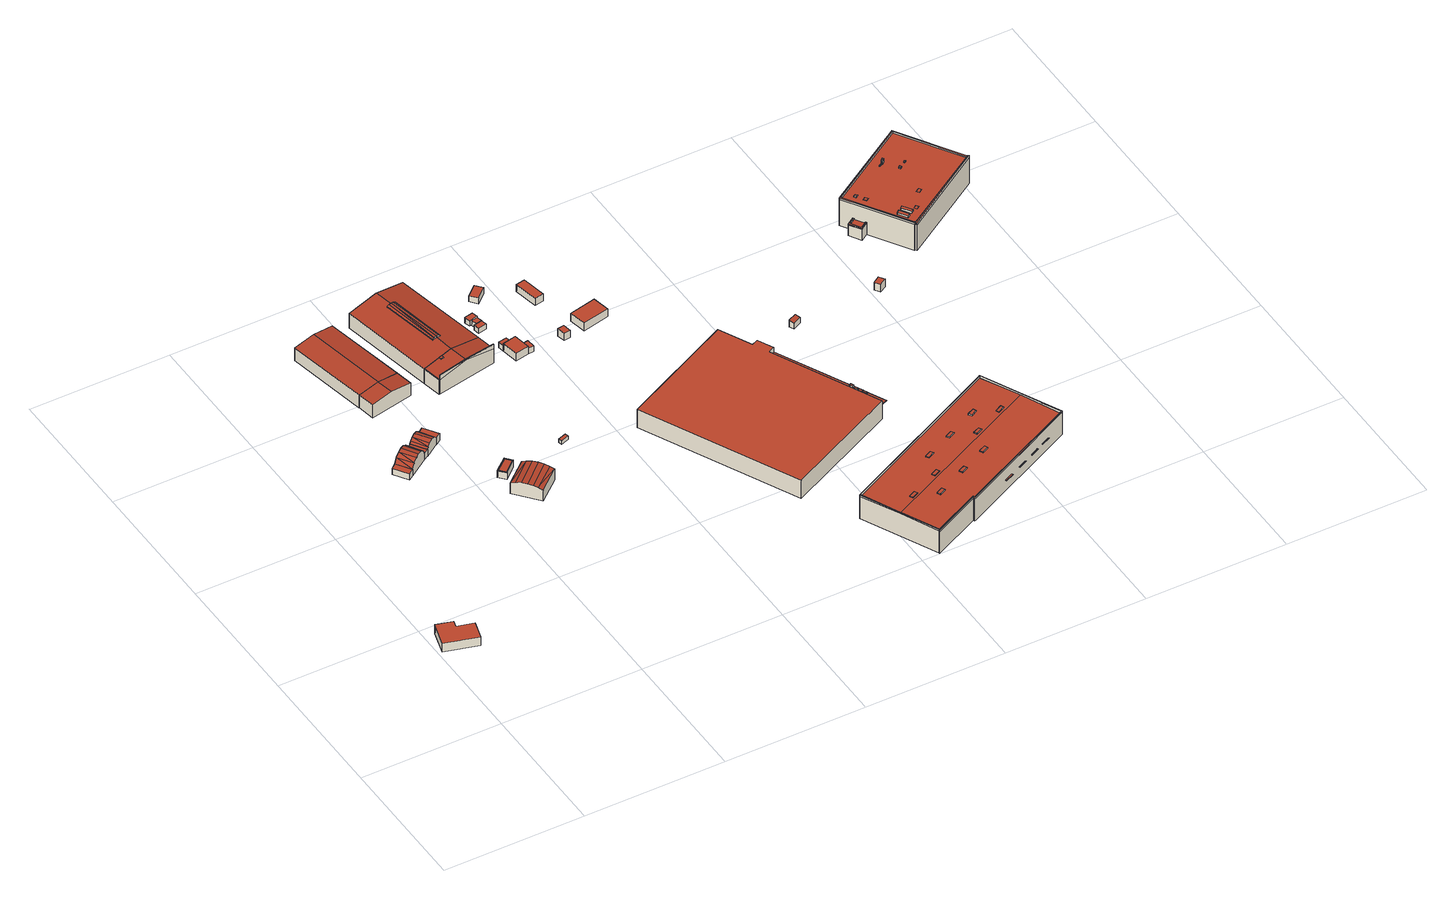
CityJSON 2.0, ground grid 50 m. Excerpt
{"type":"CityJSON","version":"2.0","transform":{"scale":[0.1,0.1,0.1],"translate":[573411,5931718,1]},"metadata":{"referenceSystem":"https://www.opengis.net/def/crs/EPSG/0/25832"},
"CityObjects":{
"building1":{"type":"Building","attributes":{"Grundfläche 2D":"95.328517","Grundhöhe NN":"3.996"},"geometry":[{"type":"Solid","lod":"3","boundaries":[[[[0,1,2,3,4,5]],[[6,7,3,2]],[[7,8,4,3]],[[8,9,5,4]],[[9,10,0,5]],[[10,11,1,0]],[[11,6,2,1]],[[7,6,11,10,9,8]]]],"semantics":{"surfaces":[{"type":"RoofSurface"},{"type":"WallSurface"},{"type":"GroundSurface"}],"values":[[0,1,1,1,1,1,1,2]]}}]},
"building2":{"type":"Building","attributes":{"Grundfläche 2D":"13.620889","Grundhöhe NN":"3.337"},"geometry":[{"type":"Solid","lod":"3","boundaries":[[[[12,13,14,15]],[[16,17,15,14]],[[17,18,12,15]],[[18,19,13,12]],[[19,16,14,13]],[[19,18,17,16]]]],"semantics":{"surfaces":[{"type":"RoofSurface"},{"type":"WallSurface"},{"type":"GroundSurface"}],"values":[[0,1,1,1,1,2]]}}]},
"building3":{"type":"Building","attributes":{"Grundfläche 2D":"49.986005","Grundhöhe NN":"3.192"},"geometry":[{"type":"Solid","lod":"3","boundaries":[[[[20,21,22,23,24]],[[20,24,25]],[[26,27,25,28]],[[20,25,27]],[[29,26,28,30]],[[31,30,32]],[[29,30,31]],[[13,32,14]],[[31,32,13]],[[14,32,30,28,25,24,23,33,34]],[[13,14,34,35]],[[21,20,27,26,29,31,13,35,36]],[[23,22,21,36,37,33]],[[35,34,33,37,36]]]],"semantics":{"surfaces":[{"type":"RoofSurface"},{"type":"WallSurface"},{"type":"GroundSurface"}],"values":[[0,0,0,0,0,0,0,0,0,1,1,1,1,2]]}}]},
"building4":{"type":"Building","attributes":{"Grundfläche 2D":"12.820912","Grundhöhe NN":"3.164"},"geometry":[{"type":"Solid","lod":"3","boundaries":[[[[38,39,22,21]],[[37,36,21,22]],[[36,40,38,21]],[[40,41,39,38]],[[41,37,22,39]],[[41,40,36,37]]]],"semantics":{"surfaces":[{"type":"RoofSurface"},{"type":"WallSurface"},{"type":"GroundSurface"}],"values":[[0,1,1,1,1,2]]}}]},
"building5":{"type":"Building","attributes":{"Grundfläche 2D":"36.536531","Grundhöhe NN":"3.067"},"geometry":[{"type":"Solid","lod":"3","boundaries":[[[[42,43,44,45]],[[43,42,46]],[[47,42,45,48]],[[49,47,48,50]],[[51,49,50,52]],[[53,52,54]],[[51,52,53]],[[39,38,53,54,55]],[[56,55,54,52,50,48,45,44,57,58]],[[59,38,39,55,56,60]],[[46,42,47,49,51,53,38,59,61]],[[44,43,46,61,62,57]],[[59,60,56,58,57,62,61]]]],"semantics":{"surfaces":[{"type":"RoofSurface"},{"type":"WallSurface"},{"type":"GroundSurface"}],"values":[[0,0,0,0,0,0,0,0,1,1,1,1,2]]}}]},
"building6":{"type":"Building","attributes":{"Grundfläche 2D":"14.125751","Grundhöhe NN":"3.049"},"geometry":[{"type":"Solid","lod":"3","boundaries":[[[[63,43,46,64]],[[65,66,64,46]],[[66,67,63,64]],[[67,68,43,63]],[[68,65,46,43]],[[68,67,66,65]]]],"semantics":{"surfaces":[{"type":"RoofSurface"},{"type":"WallSurface"},{"type":"GroundSurface"}],"values":[[0,1,1,1,1,2]]}}]},
"building7":{"type":"Building","attributes":{"Grundfläche 2D":"97.057505","Grundhöhe NN":"3.019"},"geometry":[{"type":"Solid","lod":"3","boundaries":[[[[69,70,71,72]],[[73,74,75,71,70]],[[76,74,73,70,69,77,78]],[[75,74,76,79]],[[72,71,75,79,80]],[[69,72,80,77]],[[76,78,77,80,79]]]],"semantics":{"surfaces":[{"type":"RoofSurface"},{"type":"WallSurface"},{"type":"GroundSurface"}],"values":[[0,0,1,1,1,1,2]]}}]},
"building8":{"type":"Building","attributes":{"Grundfläche 2D":"18.674454","Grundhöhe NN":"2.998"},"children":["building8-1","building8-2"],"geometry":[{"type":"Solid","lod":"3","boundaries":[[[[81,82,83,84]],[[85,86,84,83]],[[86,87,81,84]],[[87,88,82,81]],[[88,85,83,82]],[[88,87,86,85]]]],"semantics":{"surfaces":[{"type":"RoofSurface"},{"type":"WallSurface"},{"type":"GroundSurface"}],"values":[[0,1,1,1,1,2]]}}]},
"building8-1":{"type":"BuildingInstallation","parents":["building8"],"geometry":[{"type":"MultiSurface","lod":"3","boundaries":[[[89,90,91,92,93,94]],[[95,96,93,92]],[[94,93,96,97]],[[81,82,90,89]],[[82,83,91,90]]],"semantics":{"surfaces":[{"type":"RoofSurface"},{"type":"WallSurface"}],"values":[0,1,1,1,1]}}]},
"building8-2":{"type":"BuildingInstallation","parents":["building8"],"geometry":[{"type":"MultiSurface","lod":"3","boundaries":[[[94,98,92,91,99,89]],[[83,84,99,91]],[[84,81,89,99]],[[97,100,98,94]],[[92,98,100,95]]],"semantics":{"surfaces":[{"type":"RoofSurface"},{"type":"WallSurface"}],"values":[0,1,1,1,1]}}]},
"building9":{"type":"Building","attributes":{"Grundfläche 2D":"114.924614","Grundhöhe NN":"3.147"},"geometry":[{"type":"Solid","lod":"3","boundaries":[[[[101,102,103]],[[101,103,104]],[[105,101,104,106]],[[107,105,106,108]],[[109,107,108,110]],[[111,109,110,112]],[[113,112,114]],[[111,112,113]],[[103,102,115,116]],[[114,112,110,108,106,104,103,116,117]],[[113,114,117,118]],[[102,101,105,107,109,111,113,118,115]],[[117,116,115,118]]]],"semantics":{"surfaces":[{"type":"RoofSurface"},{"type":"WallSurface"},{"type":"GroundSurface"}],"values":[[0,0,0,0,0,0,0,0,1,1,1,1,2]]}}]},
"building10":{"type":"Building","attributes":{"Grundfläche 2D":"460.844005","Grundhöhe NN":"2.898"},"geometry":[{"type":"Solid","lod":"3","boundaries":[[[[73,70,119,120,74]],[[70,69,121,119]],[[122,69,70,73,74,123,124]],[[121,69,122,125]],[[120,119,121,125,126]],[[74,120,126,123]],[[122,124,123,126,125]]]],"semantics":{"surfaces":[{"type":"RoofSurface"},{"type":"WallSurface"},{"type":"GroundSurface"}],"values":[[0,0,1,1,1,1,2]]}}]},
"building11":{"type":"Building","attributes":{"Grundfläche 2D":"4.100325","Grundhöhe NN":"2.157"},"geometry":[{"type":"Solid","lod":"3","boundaries":[[[[127,128,129,130]],[[131,132,130,129]],[[132,133,127,130]],[[133,134,128,127]],[[134,131,129,128]],[[134,133,132,131]]]],"semantics":{"surfaces":[{"type":"RoofSurface"},{"type":"WallSurface"},{"type":"GroundSurface"}],"values":[[0,1,1,1,1,2]]}}]},
"building12":{"type":"Building","attributes":{"Grundfläche 2D":"157.705254","Grundhöhe NN":"2.893"},"children":["building12-1","building12-2"],"geometry":[{"type":"Solid","lod":"3","boundaries":[[[[135,136,137,138,139,140]],[[135,141,136]],[[140,139,138,142,143,144,145]],[[146,147,143]],[[147,144,143]],[[148,135,140]],[[146,143,142,138,137,136,149,150]],[[147,146,150,151]],[[144,147,151,152]],[[145,144,152,153]],[[148,140,145,153,154]],[[135,148,154,155]],[[141,135,155,156]],[[136,141,156,149]],[[150,149,156,155,154,153,152,151]]]],"semantics":{"surfaces":[{"type":"RoofSurface"},{"type":"WallSurface"},{"type":"GroundSurface"}],"values":[[0,0,0,0,0,0,1,1,1,1,1,1,1,1,2]]}}]},
"building12-1":{"type":"BuildingInstallation","parents":["building12"],"geometry":[{"type":"MultiSurface","lod":"3","boundaries":[[[157,158,159,160,161,162]],[[163,160,159,158,164,165]],[[161,160,163,166]],[[167,157,162,161,166,168]],[[158,157,167,164]]],"semantics":{"surfaces":[{"type":"RoofSurface"},{"type":"WallSurface"}],"values":[0,1,1,1,1]}}]},
"building12-2":{"type":"BuildingInstallation","parents":["building12"],"geometry":[{"type":"MultiSurface","lod":"3","boundaries":[[[169,170,171,172]],[[173,169,172,174]],[[144,174,172,171,135,139]],[[173,174,144,145]],[[148,170,169,173,145,140]],[[171,170,148,135]]],"semantics":{"surfaces":[{"type":"RoofSurface"},{"type":"WallSurface"}],"values":[0,0,1,1,1,1]}}]},
"building13":{"type":"Building","attributes":{"Grundfläche 2D":"766.119071","Grundhöhe NN":"2.853"},"children":["building13-1"],"geometry":[{"type":"Solid","lod":"3","boundaries":[[[[175,176,177,178]],[[177,176,179,180,181,182]],[[183,184,180]],[[184,185,180]],[[185,181,180]],[[186,187,184,183]],[[178,177,182]],[[188,189,190,191,192,193,194,195,146,138]],[[193,196,197,188,138,136,198,194]],[[175,196,193,192,191,186,183,180,179,176]],[[187,186,191,190]],[[187,190,189,185,184]],[[189,188,181,185]],[[181,188,197,178,182]],[[175,178,197,196]],[[194,198,199,200,195]],[[146,195,200,150]],[[136,138,146,150,149]],[[198,136,149,199]],[[150,200,199,149]]]],"semantics":{"surfaces":[{"type":"RoofSurface"},{"type":"WallSurface"},{"type":"GroundSurface"}],"values":[[0,0,0,0,0,0,0,0,0,1,1,1,1,1,1,1,1,1,1,2]]}}]},
"building13-1":{"type":"BuildingInstallation","parents":["building13"],"geometry":[{"type":"MultiSurface","lod":"3","boundaries":[[[201,202,203,204]],[[205,206,204,203]],[[206,207,201,204]],[[207,208,202,201]],[[208,205,203,202]],[[208,207,206,205]]],"semantics":{"surfaces":[{"type":"RoofSurface"},{"type":"WallSurface"},{"type":"OuterCeilingSurface"}],"values":[0,1,1,1,1,2]}}]},
"building14":{"type":"Building","attributes":{"Grundfläche 2D":"6.255394","Grundhöhe NN":"2.490"},"geometry":[{"type":"Solid","lod":"3","boundaries":[[[[209,210,211,212]],[[213,214,212,211]],[[214,215,209,212]],[[215,216,210,209]],[[216,213,211,210]],[[216,215,214,213]]]],"semantics":{"surfaces":[{"type":"RoofSurface"},{"type":"WallSurface"},{"type":"GroundSurface"}],"values":[[0,1,1,1,1,2]]}}]},
"building15":{"type":"Building","attributes":{"Grundfläche 2D":"29.535028","Grundhöhe NN":"2.592"},"geometry":[{"type":"Solid","lod":"3","boundaries":[[[[217,218,219,220]],[[218,217,221,222]],[[219,218,222,223]],[[220,219,223,224]],[[217,220,224,221]],[[222,221,224,223]]]],"semantics":{"surfaces":[{"type":"RoofSurface"},{"type":"WallSurface"},{"type":"GroundSurface"}],"values":[[0,1,1,1,1,2]]}}]},
"building16":{"type":"Building","attributes":{"Grundfläche 2D":"6.335010","Grundhöhe NN":"2.503"},"geometry":[{"type":"Solid","lod":"3","boundaries":[[[[225,226,227,228]],[[226,225,229,230]],[[227,226,230,231]],[[228,227,231,232]],[[225,228,232,229]],[[230,229,232,231]]]],"semantics":{"surfaces":[{"type":"RoofSurface"},{"type":"WallSurface"},{"type":"GroundSurface"}],"values":[[0,1,1,1,1,2]]}}]},
"building17":{"type":"Building","attributes":{"Grundfläche 2D":"6.436146","Grundhöhe NN":"2.570"},"geometry":[{"type":"Solid","lod":"3","boundaries":[[[[233,234,235,236,237]],[[235,234,238,239]],[[236,235,239,240]],[[241,233,237,236,240,242]],[[234,233,241,238]],[[240,239,238,241,242]]]],"semantics":{"surfaces":[{"type":"RoofSurface"},{"type":"WallSurface"},{"type":"GroundSurface"}],"values":[[0,1,1,1,1,2]]}}]},
"building18":{"type":"Building","attributes":{"Grundfläche 2D":"4.541010","Grundhöhe NN":"2.528"},"geometry":[{"type":"Solid","lod":"3","boundaries":[[[[243,244,245,246]],[[247,248,246,245]],[[248,249,243,246]],[[249,250,244,243]],[[250,247,245,244]],[[250,249,248,247]]]],"semantics":{"surfaces":[{"type":"RoofSurface"},{"type":"WallSurface"},{"type":"GroundSurface"}],"values":[[0,1,1,1,1,2]]}}]},
"building19":{"type":"Building","attributes":{"Grundfläche 2D":"6.511596","Grundhöhe NN":"2.596"},"geometry":[{"type":"Solid","lod":"3","boundaries":[[[[251,252,253,254]],[[255,224,254,253]],[[224,256,251,254]],[[256,257,252,251]],[[257,255,253,252]],[[257,256,224,255]]]],"semantics":{"surfaces":[{"type":"RoofSurface"},{"type":"WallSurface"},{"type":"GroundSurface"}],"values":[[0,1,1,1,1,2]]}}]},
"building20":{"type":"Building","attributes":{"Grundfläche 2D":"16.556733","Grundhöhe NN":"2.618"},"geometry":[{"type":"Solid","lod":"3","boundaries":[[[[258,259,260,261]],[[262,263,261,260]],[[263,264,258,261]],[[264,265,259,258]],[[265,262,260,259]],[[265,264,263,262]]]],"semantics":{"surfaces":[{"type":"RoofSurface"},{"type":"WallSurface"},{"type":"GroundSurface"}],"values":[[0,1,1,1,1,2]]}}]},
"building21":{"type":"Building","attributes":{"Grundfläche 2D":"7.190820","Grundhöhe NN":"2.518"},"geometry":[{"type":"Solid","lod":"3","boundaries":[[[[266,267,268,269]],[[270,271,269,268]],[[271,272,266,269]],[[272,273,267,266]],[[273,270,268,267]],[[273,272,271,270]]]],"semantics":{"surfaces":[{"type":"RoofSurface"},{"type":"WallSurface"},{"type":"GroundSurface"}],"values":[[0,1,1,1,1,2]]}}]},
"building22":{"type":"Building","attributes":{"Grundfläche 2D":"28.395192","Grundhöhe NN":"2.476"},"geometry":[{"type":"Solid","lod":"3","boundaries":[[[[274,275,276,277]],[[278,279,277,276]],[[279,280,274,277]],[[280,281,275,274]],[[281,278,276,275]],[[281,280,279,278]]]],"semantics":{"surfaces":[{"type":"RoofSurface"},{"type":"WallSurface"},{"type":"GroundSurface"}],"values":[[0,1,1,1,1,2]]}}]},
"building23":{"type":"Building","attributes":{"Grundfläche 2D":"60.608054","Grundhöhe NN":"2.444"},"geometry":[{"type":"Solid","lod":"3","boundaries":[[[[282,283,284,285]],[[286,287,285,284]],[[287,288,282,285]],[[288,289,283,282]],[[289,286,284,283]],[[289,288,287,286]]]],"semantics":{"surfaces":[{"type":"RoofSurface"},{"type":"WallSurface"},{"type":"GroundSurface"}],"values":[[0,1,1,1,1,2]]}}]},
"building24":{"type":"Building","attributes":{"Grundfläche 2D":"2834.467438","Grundhöhe NN":"2.235"},"children":["building24-1","building24-2","building24-3","building24-4","building24-5","building24-6"],"geometry":[{"type":"Solid","lod":"3","boundaries":[[[[290,291,292,293,294]],[[295,296,297,298,299,300,301,302,303,304]],[[305,306,307,308,309]],[[293,292,310,311]],[[294,293,311,312]],[[296,295,313,314]],[[297,296,314,315]],[[298,297,315,316]],[[291,290,301,300,299,298,316,317,318,319,320,321,310,292]],[[301,290,294,302]],[[312,320,319,322]],[[303,302,294,312,322,323,305]],[[303,305,309,304]],[[324,313,295,304,309,308]],[[306,305,323,325]],[[307,306,325,326]],[[308,307,326,324]],[[310,321,320,312,311]],[[316,315,314,313,324,326,325,323,322,319,318,317]]]],"semantics":{"surfaces":[{"type":"RoofSurface"},{"type":"WallSurface"},{"type":"GroundSurface"}],"values":[[0,0,0,1,1,1,1,1,1,1,1,1,1,1,1,1,1,2,2]]}}]},
"building24-1":{"type":"BuildingInstallation","parents":["building24"],"geometry":[{"type":"MultiSurface","lod":"3","boundaries":[[[327,328,329,330]],[[330,329,331,332]],[[327,330,332,333]],[[328,327,333,334]],[[329,328,334,331]]],"semantics":{"surfaces":[{"type":"RoofSurface"},{"type":"WallSurface"}],"values":[0,1,1,1,1]}}]},
"building24-2":{"type":"BuildingInstallation","parents":["building24"],"geometry":[{"type":"MultiSurface","lod":"3","boundaries":[[[335,336,337,338]],[[338,337,339,340]],[[335,338,340,341]],[[336,335,341,342]],[[337,336,342,339]]],"semantics":{"surfaces":[{"type":"RoofSurface"},{"type":"WallSurface"}],"values":[0,1,1,1,1]}}]},
"building24-3":{"type":"BuildingInstallation","parents":["building24"],"geometry":[{"type":"MultiSurface","lod":"3","boundaries":[[[343,344,345,346]],[[347,348,346,345]],[[343,346,348,349]],[[349,350,344,343]],[[345,344,350,347]]],"semantics":{"surfaces":[{"type":"RoofSurface"},{"type":"WallSurface"}],"values":[0,1,1,1,1]}}]},
"building24-4":{"type":"BuildingInstallation","parents":["building24"],"geometry":[{"type":"MultiSurface","lod":"3","boundaries":[[[351,352,353,354]],[[354,353,355,356]],[[351,354,356,357]],[[352,351,357,358]],[[353,352,358,355]]],"semantics":{"surfaces":[{"type":"RoofSurface"},{"type":"WallSurface"}],"values":[0,1,1,1,1]}}]},
"building24-5":{"type":"BuildingInstallation","parents":["building24"],"geometry":[{"type":"MultiSurface","lod":"3","boundaries":[[[359,360,361,362]],[[362,361,363,364]],[[359,362,364,365]],[[360,359,365,366]],[[361,360,366,363]]],"semantics":{"surfaces":[{"type":"RoofSurface"},{"type":"WallSurface"}],"values":[0,1,1,1,1]}}]},
"building24-6":{"type":"BuildingInstallation","parents":["building24"],"geometry":[{"type":"MultiSurface","lod":"3","boundaries":[[[367,368,369,370]],[[371,372,368,367]],[[370,369,373,374]],[[367,370,374,371]],[[369,368,372,373]]],"semantics":{"surfaces":[{"type":"RoofSurface"},{"type":"WallSurface"}],"values":[0,1,1,1,1]}}]},
"building25":{"type":"Building","attributes":{"Grundfläche 2D":"2003.905870","Grundhöhe NN":"1.651"},"children":["building25-1","building25-2","building25-3","building25-4","building25-5","building25-6","building25-7","building25-8","building25-9","building25-10","building25-11","building25-12","building25-13","building25-14","building25-15"],"geometry":[{"type":"MultiSurface","lod":"3","boundaries":[[[375,376,377,378,379,380,381,382]],[[383,384,385,386,387,388,389,390,391,392,393,394,395,396,397,398]],[[399,400,401,402,403,404,405,406,407,408,409,410,411,412,413,414]],[[414,415,416,399]],[[417,418,419,408]],[[420,421,410,409,408]],[[408,419,420]],[[419,422,379,378]],[[423,424,389,380,379,422]],[[389,388,381,380]],[[421,376,375,382,381,388,412,411,410]],[[377,376,421,420]],[[425,426,427,393,392,391]],[[427,428,394,393]],[[428,429,404,396,395,394]],[[397,403,402,398]],[[383,398,402,401,400,399,384]],[[399,416,385,384]],[[416,415,386,385]],[[413,387,386,415,414]],[[413,412,388,387]],[[424,430,390,389]],[[430,425,391,390]],[[430,424,431,432]],[[425,430,432,433]],[[434,427,426,425,433,435]],[[428,427,434,436]],[[437,438,439,405,404,429,428,436]],[[418,417,408,407,406,405,439,440]],[[419,418,440,441]],[[422,419,441,442]],[[431,424,423,422,442]],[[435,433,432,431,442,441,440,439,438,437,436,434]]],"semantics":{"surfaces":[{"type":"RoofSurface"},{"type":"WallSurface"},{"type":"GroundSurface"}],"values":[0,0,0,0,0,0,0,1,1,1,1,1,1,1,1,1,1,1,1,1,1,1,1,1,1,1,1,1,1,1,1,1,2]}}]},
"building25-1":{"type":"BuildingInstallation","parents":["building25"],"geometry":[{"type":"MultiSurface","lod":"3","boundaries":[[[443,444,445,446]],[[446,445,447,448]],[[443,446,448,449]],[[444,443,449,450]],[[445,444,450,447]]],"semantics":{"surfaces":[{"type":"RoofSurface"},{"type":"WallSurface"}],"values":[0,1,1,1,1]}}]},
"building25-2":{"type":"BuildingInstallation","parents":["building25"],"geometry":[{"type":"MultiSurface","lod":"3","boundaries":[[[451,452,453,454]],[[454,453,455,456]],[[451,454,456,457]],[[452,451,457,458]],[[453,452,458,455]]],"semantics":{"surfaces":[{"type":"RoofSurface"},{"type":"WallSurface"}],"values":[0,1,1,1,1]}}]},
"building25-3":{"type":"BuildingInstallation","parents":["building25"],"geometry":[{"type":"MultiSurface","lod":"3","boundaries":[[[459,460,461,462]],[[462,461,463,464]],[[459,462,464,465]],[[460,459,465,466]],[[461,460,466,463]]],"semantics":{"surfaces":[{"type":"RoofSurface"},{"type":"WallSurface"}],"values":[0,1,1,1,1]}}]},
"building25-4":{"type":"BuildingInstallation","parents":["building25"],"geometry":[{"type":"MultiSurface","lod":"3","boundaries":[[[467,468,469,470]],[[470,469,471,472]],[[467,470,472,473]],[[468,467,473,474]],[[469,468,474,471]]],"semantics":{"surfaces":[{"type":"RoofSurface"},{"type":"WallSurface"}],"values":[0,1,1,1,1]}}]},
"building25-5":{"type":"BuildingInstallation","parents":["building25"],"geometry":[{"type":"MultiSurface","lod":"3","boundaries":[[[475,476,477,478]],[[478,477,479,480]],[[480,481,475,478]],[[481,482,476,475]],[[477,476,482,479]]],"semantics":{"surfaces":[{"type":"RoofSurface"},{"type":"WallSurface"}],"values":[0,1,1,1,1]}}]},
"building25-6":{"type":"BuildingInstallation","parents":["building25"],"geometry":[{"type":"MultiSurface","lod":"3","boundaries":[[[483,484,485,486]],[[486,485,487,488]],[[483,486,488,489]],[[484,483,489,490]],[[485,484,490,487]]],"semantics":{"surfaces":[{"type":"RoofSurface"},{"type":"WallSurface"}],"values":[0,1,1,1,1]}}]},
"building25-7":{"type":"BuildingInstallation","parents":["building25"],"geometry":[{"type":"MultiSurface","lod":"3","boundaries":[[[491,492,493,494]],[[494,493,495,496]],[[491,494,496,497]],[[492,491,497,498]],[[493,492,498,495]]],"semantics":{"surfaces":[{"type":"RoofSurface"},{"type":"WallSurface"}],"values":[0,1,1,1,1]}}]},
"building25-8":{"type":"BuildingInstallation","parents":["building25"],"geometry":[{"type":"MultiSurface","lod":"3","boundaries":[[[499,500,501,502,503,504,505,506]],[[405,503,502,396,404]],[[504,503,405,406,407,408,417,418]],[[419,378,505,504,418]],[[506,505,378,377,420,409,507,508,509,403,397,501,500,499]],[[397,396,502,501]]],"semantics":{"surfaces":[{"type":"RoofSurface"},{"type":"WallSurface"}],"values":[0,1,1,1,1,1]}}]},
"building25-9":{"type":"BuildingInstallation","parents":["building25"],"geometry":[{"type":"MultiSurface","lod":"3","boundaries":[[[510,511,512,513]],[[513,512,514,515]],[[510,513,515,516]],[[511,510,516,517]],[[512,511,517,514]]],"semantics":{"surfaces":[{"type":"RoofSurface"},{"type":"WallSurface"}],"values":[0,1,1,1,1]}}]},
"building25-10":{"type":"BuildingInstallation","parents":["building25"],"geometry":[{"type":"MultiSurface","lod":"3","boundaries":[[[518,519,520,521]],[[521,520,522,523]],[[518,521,523,524]],[[519,518,524,525]],[[520,519,525,522]]],"semantics":{"surfaces":[{"type":"RoofSurface"},{"type":"WallSurface"}],"values":[0,1,1,1,1]}}]},
"building25-11":{"type":"BuildingInstallation","parents":["building25"],"geometry":[{"type":"MultiSurface","lod":"3","boundaries":[[[526,527,528,529]],[[529,528,530,531]],[[526,529,531,532]],[[527,526,532,533]],[[528,527,533,530]]],"semantics":{"surfaces":[{"type":"RoofSurface"},{"type":"WallSurface"}],"values":[0,1,1,1,1]}}]},
"building25-12":{"type":"BuildingInstallation","parents":["building25"],"geometry":[{"type":"MultiSurface","lod":"3","boundaries":[[[534,535,536,537]],[[536,538,539,537]],[[534,537,539,540]],[[535,534,540,541]],[[536,535,541,538]],[[541,540,539,538]]],"semantics":{"surfaces":[{"type":"RoofSurface"},{"type":"WallSurface"},{"type":"OuterCeilingSurface"}],"values":[0,1,1,1,1,2]}}]},
"building25-13":{"type":"BuildingInstallation","parents":["building25"],"geometry":[{"type":"MultiSurface","lod":"3","boundaries":[[[542,543,544,545]],[[545,544,546,547]],[[542,545,547,548]],[[543,542,548,549]],[[544,543,549,546]],[[549,548,547,546]]],"semantics":{"surfaces":[{"type":"RoofSurface"},{"type":"WallSurface"},{"type":"OuterCeilingSurface"}],"values":[0,1,1,1,1,2]}}]},
"building25-14":{"type":"BuildingInstallation","parents":["building25"],"geometry":[{"type":"MultiSurface","lod":"3","boundaries":[[[550,551,552,553]],[[554,555,553,552]],[[555,556,550,553]],[[556,557,551,550]],[[557,554,552,551]],[[557,556,555,554]]],"semantics":{"surfaces":[{"type":"RoofSurface"},{"type":"WallSurface"},{"type":"OuterCeilingSurface"}],"values":[0,1,1,1,1,2]}}]},
"building25-15":{"type":"BuildingInstallation","parents":["building25"],"geometry":[{"type":"MultiSurface","lod":"3","boundaries":[[[558,559,560,561]],[[559,562,563,560]],[[564,561,560,563]],[[558,561,564,565]],[[559,558,565,562]],[[565,564,563,562]]],"semantics":{"surfaces":[{"type":"RoofSurface"},{"type":"WallSurface"},{"type":"OuterCeilingSurface"}],"values":[0,1,1,1,1,2]}}]},
"building26":{"type":"Building","attributes":{"Grundfläche 2D":"5.601269","Grundhöhe NN":"2.188"},"geometry":[{"type":"Solid","lod":"3","boundaries":[[[[566,567,568,569]],[[570,571,569,568]],[[571,572,566,569]],[[572,573,567,566]],[[573,570,568,567]],[[573,572,571,570]]]],"semantics":{"surfaces":[{"type":"RoofSurface"},{"type":"WallSurface"},{"type":"GroundSurface"}],"values":[[0,1,1,1,1,2]]}}]},
"building27":{"type":"Building","attributes":{"Grundfläche 2D":"6.529460","Grundhöhe NN":"1.951"},"geometry":[{"type":"Solid","lod":"3","boundaries":[[[[574,575,576,577]],[[578,579,577,576]],[[579,580,574,577]],[[580,581,575,574]],[[581,578,576,575]],[[581,580,579,578]]]],"semantics":{"surfaces":[{"type":"RoofSurface"},{"type":"WallSurface"},{"type":"GroundSurface"}],"values":[[0,1,1,1,1,2]]}}]},
"building28":{"type":"Building","attributes":{"Grundfläche 2D":"956.252199","Grundhöhe NN":"2.561"},"children":["building28-1","building28-2","building28-3","building28-4","building28-5","building28-6","building28-7","building28-8","building28-9","building28-10","building28-11"],"geometry":[{"type":"Solid","lod":"3","boundaries":[[[[582,583,584,585,586,587,588,589,590,591,592,593]],[[594,595,596,597,598,599,600]],[[601,602,603,604,605]],[[606,607,608,609,610,611,612]],[[613,614,615,589,588,587]],[[615,616,617,618,592,591,590,589]],[[618,619,593,592]],[[605,604,583,582]],[[584,583,604,603]],[[603,602,585,584]],[[620,613,587,586]],[[586,585,596,595]],[[601,597,596,585,602]],[[605,582,598,597,601]],[[582,593,599,598]],[[619,621,600,599,593]],[[621,622,594,600]],[[620,586,595,594,622]],[[623,615,614,613,624,625]],[[609,608,607,606,612,626,627,618,617,616,615,623,628]],[[619,618,627,629]],[[622,621,630,631]],[[621,619,629,630]],[[613,620,622,631,632,624]],[[610,609,628,633]],[[611,610,633,634]],[[612,611,634,626]],[[627,626,634,633,628,623,625,624,632,631,630,629]]]],"semantics":{"surfaces":[{"type":"RoofSurface"},{"type":"WallSurface"},{"type":"GroundSurface"}],"values":[[0,0,0,0,1,1,1,1,1,1,1,1,1,1,1,1,1,1,1,1,1,1,1,1,1,1,1,2]]}}]},
"building28-1":{"type":"BuildingInstallation","parents":["building28"],"geometry":[{"type":"MultiSurface","lod":"3","boundaries":[[[635,636,637,638]],[[638,637,639,640]],[[640,641,635,638]],[[641,642,636,635]],[[637,636,642,639]]],"semantics":{"surfaces":[{"type":"RoofSurface"},{"type":"WallSurface"}],"values":[0,1,1,1,1]}}]},
"building28-2":{"type":"BuildingInstallation","parents":["building28"],"geometry":[{"type":"MultiSurface","lod":"3","boundaries":[[[643,644,645,646]],[[646,645,647,648]],[[643,646,648,649]],[[644,643,649,650]],[[645,644,650,647]]],"semantics":{"surfaces":[{"type":"RoofSurface"},{"type":"WallSurface"}],"values":[0,1,1,1,1]}}]},
"building28-3":{"type":"BuildingInstallation","parents":["building28"],"geometry":[{"type":"MultiSurface","lod":"3","boundaries":[[[651,652,653,654]],[[655,656,654,653]],[[651,654,656,657]],[[652,651,657,658]],[[658,655,653,652]]],"semantics":{"surfaces":[{"type":"RoofSurface"},{"type":"WallSurface"}],"values":[0,1,1,1,1]}}]},
"building28-4":{"type":"BuildingInstallation","parents":["building28"],"geometry":[{"type":"MultiSurface","lod":"3","boundaries":[[[659,660,661,662]],[[662,661,663,664]],[[664,665,659,662]],[[660,659,665,666]],[[666,663,661,660]]],"semantics":{"surfaces":[{"type":"RoofSurface"},{"type":"WallSurface"}],"values":[0,1,1,1,1]}}]},
"building28-5":{"type":"BuildingInstallation","parents":["building28"],"geometry":[{"type":"MultiSurface","lod":"3","boundaries":[[[667,668,669,670]],[[671,672,670,669]],[[667,670,672,673]],[[668,667,673,674]],[[674,671,669,668]]],"semantics":{"surfaces":[{"type":"RoofSurface"},{"type":"WallSurface"}],"values":[0,1,1,1,1]}}]},
"building28-6":{"type":"BuildingInstallation","parents":["building28"],"geometry":[{"type":"MultiSurface","lod":"3","boundaries":[[[675,676,677,678]],[[676,675,679,680]],[[678,677,681,682]],[[675,678,682,679]],[[677,676,680,681]]],"semantics":{"surfaces":[{"type":"RoofSurface"},{"type":"WallSurface"}],"values":[0,1,1,1,1]}}]},
"building28-7":{"type":"BuildingInstallation","parents":["building28"],"geometry":[{"type":"MultiSurface","lod":"3","boundaries":[[[683,684,685,686]],[[686,685,687,688]],[[683,686,688,689]],[[684,683,689,690]],[[685,684,690,687]]],"semantics":{"surfaces":[{"type":"RoofSurface"},{"type":"WallSurface"}],"values":[0,1,1,1,1]}}]},
"building28-8":{"type":"BuildingInstallation","parents":["building28"],"geometry":[{"type":"MultiSurface","lod":"3","boundaries":[[[691,692,693,694]],[[695,696,694,693]],[[691,694,696,697]],[[697,698,692,691]],[[693,692,698,695]]],"semantics":{"surfaces":[{"type":"RoofSurface"},{"type":"WallSurface"}],"values":[0,1,1,1,1]}}]},
"building28-9":{"type":"BuildingInstallation","parents":["building28"],"geometry":[{"type":"MultiSurface","lod":"3","boundaries":[[[699,700,701,702,703,704,705,706,707]],[[606,607,702,701,700,612]],[[607,708,703,702]],[[704,703,708,709]],[[709,608,705,704]],[[609,706,705,608]],[[609,610,707,706]],[[610,611,699,707]],[[611,612,700,699]]],"semantics":{"surfaces":[{"type":"RoofSurface"},{"type":"WallSurface"}],"values":[0,1,1,1,1,1,1,1,1]}}]},
"building28-10":{"type":"BuildingInstallation","parents":["building28"],"geometry":[{"type":"MultiSurface","lod":"3","boundaries":[[[710,711,712,713]],[[713,712,714,715]],[[710,713,715,716]],[[711,710,716,717]],[[712,711,717,714]]],"semantics":{"surfaces":[{"type":"RoofSurface"},{"type":"WallSurface"}],"values":[0,1,1,1,1]}}]},
"building28-11":{"type":"BuildingInstallation","parents":["building28"],"geometry":[{"type":"MultiSurface","lod":"3","boundaries":[[[718,719,720,721]],[[721,720,722,723]],[[718,721,723,724]],[[724,725,719,718]],[[720,719,725,722]]],"semantics":{"surfaces":[{"type":"RoofSurface"},{"type":"WallSurface"}],"values":[0,1,1,1,1]}}]}
},
"vertices":[
[27,445,65],[2,358,65],[119,325,65],[137,390,65],[78,406,65],[85,429,65],[119,325,30],[137,390,30],[78,406,30],[85,429,30],[27,445,30],[2,358,30],
[329,1108,48],[347,1120,48],[313,1171,48],[295,1158,48],[313,1171,23],[295,1158,23],[329,1108,23],[347,1120,23],
[408,1161,67],[415,1166,48],[383,1215,48],[382,1216,48],[376,1212,67],[362,1203,77],[382,1143,80],[395,1152,77],[348,1194,80],[368,1134,77],[334,1185,77],[355,1126,67],[320,1176,67],[382,1216,22],[313,1171,22],[347,1120,22],[415,1166,22],[383,1215,22],
[433,1178,48],[400,1227,48],[433,1178,22],[400,1227,22],
[480,1208,54],[451,1260,48],[450,1261,48],[447,1259,54],[484,1211,48],[471,1202,63],[437,1253,63],[459,1194,67],[425,1245,67],[446,1186,63],[413,1237,63],[437,1180,56],[404,1231,56],[400,1228,48],[400,1228,21],[450,1261,21],[425,1245,21],[433,1178,21],[400,1227,21],[484,1211,21],[451,1260,21],
[470,1274,48],[503,1223,48],[484,1211,20],[503,1223,20],[470,1274,20],[451,1260,20],
[521,1510,71],[445,1495,81],[457,1434,81],[533,1449,71],[370,1481,71],[369,1481,71],[381,1419,71],[369,1481,20],[521,1510,20],[370,1481,20],[381,1419,20],[533,1449,20],
[588,961,47],[634,1001,47],[615,1024,47],[568,985,47],[615,1024,20],[568,985,20],[588,961,20],[634,1001,20],
[588,961,49],[634,1001,49],[615,1024,49],[615,1021,49],[632,1001,49],[588,964,49],[615,1021,47],[632,1001,47],[588,964,47],
[571,984,49],[568,985,49],[571,984,47],
[654,956,71],[644,968,64],[563,900,64],[574,887,71],[666,941,76],[586,872,76],[679,926,77],[599,856,77],[691,911,76],[611,842,76],[702,898,71],[622,829,71],[713,885,64],[632,817,64],[644,968,21],[563,900,21],[632,817,21],[713,885,21],
[387,1787,81],[311,1772,71],[462,1802,71],[521,1510,19],[369,1481,19],[370,1481,19],[462,1802,19],[311,1772,19],
[821,1026,26],[850,1035,26],[846,1048,26],[817,1038,26],[846,1048,12],[817,1038,12],[821,1026,12],[850,1035,12],
[829,1454,77],[817,1522,77],[814,1521,77],[709,1501,96],[722,1433,96],[723,1431,96],[830,1454,77],[659,1491,87],[602,1480,77],[615,1412,77],[615,1410,77],[599,1479,77],[613,1411,77],[830,1452,77],[817,1522,19],[599,1479,19],[613,1411,19],[615,1412,19],[615,1410,19],[830,1452,19],[829,1454,19],[830,1454,19],
[670,1482,91],[669,1492,91],[660,1490,90],[659,1490,89],[661,1480,89],[668,1482,90],[659,1490,87],[669,1492,89],[660,1490,87],[661,1480,87],[670,1482,89],[668,1482,89],
[723,1431,99],[830,1452,95],[829,1454,95],[722,1433,99],[615,1410,95],[615,1412,95],
[670,1775,96],[663,1774,100],[663,1773,100],[710,1571,96],[655,1772,101],[654,1772,101],[696,1568,101],[705,1570,100],[646,1770,100],[686,1566,100],[695,1568,101],[639,1769,96],[680,1565,96],[696,1568,96],[695,1568,96],[680,1565,93],[639,1769,93],[654,1772,96],[655,1772,96],[641,1840,96],[532,1819,77],[670,1775,94],[710,1571,94],[748,1861,77],[748,1861,19],[532,1819,19],
[599,1846,39],[602,1833,41],[629,1838,41],[627,1851,39],[629,1838,37],[627,1851,37],[599,1846,37],[602,1833,37],
[883,1510,38],[887,1489,38],[916,1495,38],[912,1515,38],[916,1495,15],[912,1515,15],[883,1510,15],[887,1489,15],
[934,1498,47],[887,1489,45],[897,1429,45],[945,1438,47],[934,1498,16],[887,1489,16],[897,1429,16],[945,1438,16],
[890,1625,35],[860,1619,35],[864,1599,35],[894,1605,35],[890,1625,15],[860,1619,15],[864,1599,15],[894,1605,15],
[886,1647,38],[882,1668,38],[852,1662,38],[856,1641,38],[885,1647,38],[882,1668,16],[852,1662,16],[856,1641,16],[886,1647,16],[885,1647,16],
[890,1626,35],[885,1647,35],[864,1643,35],[868,1622,35],[864,1643,15],[868,1622,15],[890,1626,15],[885,1647,15],
[966,1440,38],[963,1470,38],[940,1467,38],[945,1438,38],[940,1467,16],[966,1440,16],[963,1470,16],
[912,1741,39],[933,1717,39],[972,1751,39],[951,1775,39],[972,1751,16],[951,1775,16],[912,1741,16],[933,1717,16],
[1072,1436,44],[1096,1440,44],[1091,1470,44],[1067,1466,44],[1091,1470,15],[1067,1466,15],[1072,1436,15],[1096,1440,15],
[1079,1624,43],[1111,1630,43],[1095,1715,43],[1063,1709,43],[1095,1715,15],[1063,1709,15],[1079,1624,15],[1111,1630,15],
[1149,1446,45],[1245,1466,45],[1232,1527,45],[1136,1506,45],[1232,1527,14],[1136,1506,14],[1149,1446,14],[1245,1466,14],
[1546,1002,67],[1547,1000,67],[1726,631,67],[1750,641,67],[1568,1013,67],[1463,1172,85],[1060,976,85],[1324,434,85],[1727,629,85],[1726,631,85],[1547,1000,85],[1546,1002,85],[1568,1013,85],[1541,1068,85],[1519,1058,85],[1541,1068,51],[1543,1069,51],[1523,1110,51],[1499,1098,51],[1519,1058,51],[1726,631,65],[1750,641,65],[1568,1013,65],[1463,1172,12],[1060,976,12],[1324,434,12],[1727,629,12],[1726,631,12],[1547,1000,12],[1546,1002,12],[1546,1002,65],[1547,1000,65],[1568,1013,12],[1541,1068,12],[1499,1098,12],[1543,1069,12],[1523,1110,12],
[1707,692,79],[1713,694,79],[1707,706,79],[1701,703,79],[1707,706,67],[1701,703,67],[1707,692,67],[1713,694,67],
[1700,705,79],[1706,708,79],[1700,720,79],[1694,717,79],[1700,720,67],[1694,717,67],[1700,705,67],[1706,708,67],
[1558,982,75],[1561,984,75],[1557,991,75],[1555,990,75],[1557,991,67],[1555,990,67],[1558,982,67],[1561,984,67],
[1693,721,79],[1699,724,79],[1693,736,79],[1687,733,79],[1693,736,67],[1687,733,67],[1693,721,67],[1699,724,67],
[1684,737,83],[1691,740,83],[1687,749,83],[1680,746,83],[1687,749,67],[1680,746,67],[1684,737,67],[1691,740,67],
[1552,993,70],[1555,995,70],[1552,1002,70],[1549,1001,70],[1552,993,67],[1555,995,67],[1552,1002,67],[1549,1001,67],
[1502,134,102],[1438,268,102],[2034,559,102],[2033,560,102],[1435,269,102],[1563,6,102],[1564,7,102],[1503,134,102],[2096,259,100],[1800,115,100],[1735,84,100],[1735,83,100],[1732,89,100],[1564,7,100],[1563,6,100],[1562,6,100],[1563,2,100],[1567,4,100],[1730,84,100],[1733,79,100],[1736,80,100],[2164,289,100],[2163,291,100],[2099,260,100],[1800,115,95],[1876,152,95],[2096,259,95],[2099,260,95],[2163,291,95],[2164,289,95],[2168,290,95],[2134,359,97],[2134,360,97],[2101,426,99],[2099,424,99],[1502,134,99],[1503,134,99],[1564,7,95],[1732,89,95],[1734,86,95],[1735,83,95],[1735,84,95],[2035,560,95],[2035,561,95],[2033,560,95],[2034,559,95],[1438,268,95],[1435,269,95],[1501,133,99],[1563,6,95],[1563,2,95],[1567,4,95],[1730,84,95],[1733,79,95],[1736,80,95],[1562,6,95],[1563,6,7],[1562,6,7],[1563,2,7],[1730,84,7],[1567,4,7],[1733,79,7],[1736,80,7],[2164,289,7],[2168,290,7],[2035,561,7],[2033,560,7],[1435,269,7],
[1731,323,102],[1725,334,102],[1702,323,102],[1708,312,102],[1702,323,97],[1708,312,98],[1731,323,98],[1725,334,97],
[1943,426,102],[1938,437,102],[1915,427,102],[1921,415,102],[1915,427,97],[1921,415,98],[1943,426,98],[1938,437,97],
[1832,372,102],[1826,383,102],[1804,372,102],[1809,361,102],[1804,372,97],[1809,361,98],[1832,372,98],[1826,383,97],
[1673,157,102],[1668,169,102],[1645,158,102],[1651,147,102],[1645,158,98],[1651,147,98],[1673,157,98],[1668,169,98],
[1593,187,102],[1587,198,102],[1564,187,102],[1570,176,102],[1564,187,99],[1570,176,99],[1593,187,99],[1587,198,99],
[1886,260,102],[1881,272,102],[1858,261,102],[1863,250,102],[1858,261,98],[1863,250,98],[1886,260,98],[1881,272,98],
[2024,397,102],[2019,408,102],[1996,397,102],[2001,386,102],[1996,397,99],[2001,386,99],[2024,397,99],[2019,408,99],
[2132,355,104],[2133,354,104],[2163,291,104],[2164,289,104],[2168,290,104],[2035,561,104],[2033,560,104],[2130,359,104],[2130,359,97],[2132,355,97],[2133,354,97],
[1703,241,102],[1697,252,102],[1675,241,102],[1680,230,102],[1675,241,99],[1680,230,99],[1703,241,99],[1697,252,99],
[1784,211,102],[1779,223,102],[1756,212,102],[1762,201,102],[1756,212,98],[1762,201,98],[1784,211,98],[1779,223,98],
[1913,343,102],[1908,354,102],[1885,344,102],[1891,332,102],[1885,344,99],[1891,332,99],[1913,343,99],[1908,354,99],
[2015,210,52],[2045,225,52],[2043,229,52],[2013,215,52],[2043,229,50],[2013,215,50],[2015,210,50],[2045,225,50],
[1887,147,52],[1918,162,52],[1916,168,52],[1884,152,52],[1916,168,50],[1884,152,50],[1887,147,50],[1918,162,50],
[1954,181,52],[1985,196,52],[1983,200,52],[1952,185,52],[1983,200,50],[1952,185,50],[1954,181,50],[1985,196,50],
[2100,252,52],[2098,256,52],[2066,241,52],[2068,237,52],[2098,256,50],[2066,241,50],[2068,237,50],[2100,252,50],
[1730,1158,40],[1701,1144,40],[1709,1128,35],[1738,1142,35],[1709,1128,12],[1738,1142,12],[1730,1158,12],[1701,1144,12],
[2026,1143,42],[2050,1157,42],[2037,1177,42],[2013,1162,42],[2037,1177,10],[2013,1162,10],[2026,1143,10],[2050,1157,10],
[2215,1255,127],[2078,1470,127],[2370,1655,127],[2507,1438,127],[2511,1441,127],[2371,1661,127],[2367,1659,127],[2072,1471,127],[2122,1392,127],[2123,1391,127],[2211,1252,127],[2213,1254,127],[2514,1437,129],[2511,1441,129],[2507,1438,129],[2216,1253,129],[2215,1255,129],[2213,1254,129],[2217,1248,129],[2216,1253,121],[2507,1438,121],[2370,1655,121],[2078,1470,121],[2215,1255,121],[2122,1392,60],[2121,1395,60],[2099,1428,60],[2097,1432,60],[2071,1415,60],[2097,1375,60],[2123,1391,60],[2371,1661,121],[2367,1659,121],[2072,1471,121],[2122,1392,121],[2123,1391,121],[2211,1252,121],[2213,1254,121],[2511,1441,121],[2217,1248,121],[2514,1437,121],[2072,1471,16],[2371,1661,16],[2367,1659,16],[2123,1391,16],[2211,1252,16],[2097,1432,16],[2213,1254,16],[2217,1248,16],[2514,1437,16],[2511,1441,16],[2071,1415,16],[2097,1375,16],
[2255,1310,122],[2266,1317,122],[2259,1327,122],[2249,1320,122],[2259,1327,121],[2249,1320,121],[2255,1310,121],[2266,1317,121],
[2141,1422,122],[2151,1429,122],[2144,1439,122],[2134,1432,122],[2144,1439,121],[2134,1432,121],[2141,1422,121],[2151,1429,121],
[2266,1548,137],[2269,1544,137],[2278,1551,137],[2275,1555,137],[2278,1551,121],[2275,1555,121],[2266,1548,121],[2269,1544,121],
[2190,1321,129],[2210,1290,129],[2219,1295,129],[2199,1327,129],[2219,1295,121],[2199,1327,121],[2190,1321,121],[2210,1290,121],
[2128,1456,126],[2123,1462,126],[2116,1458,126],[2120,1451,126],[2116,1458,121],[2120,1451,121],[2128,1456,121],[2123,1462,121],
[2329,1519,126],[2331,1515,126],[2336,1519,126],[2333,1522,126],[2329,1519,121],[2331,1515,121],[2336,1519,121],[2333,1522,121],
[2309,1508,126],[2302,1504,126],[2306,1498,126],[2313,1502,126],[2306,1498,121],[2313,1502,121],[2309,1508,121],[2302,1504,121],
[2229,1302,129],[2238,1308,129],[2217,1340,129],[2209,1334,129],[2217,1340,121],[2209,1334,121],[2229,1302,121],[2238,1308,121],
[2097,1375,64],[2123,1391,64],[2122,1392,64],[2121,1395,64],[2098,1380,64],[2077,1414,64],[2099,1428,64],[2097,1432,64],[2071,1415,64],[2098,1380,60],[2077,1414,60],
[2300,1374,122],[2313,1382,122],[2307,1391,122],[2294,1383,122],[2307,1391,121],[2294,1383,121],[2300,1374,121],[2313,1382,121],
[2258,1539,126],[2264,1543,126],[2263,1545,126],[2256,1541,126],[2263,1545,121],[2256,1541,121],[2258,1539,121],[2264,1543,121]
]}
